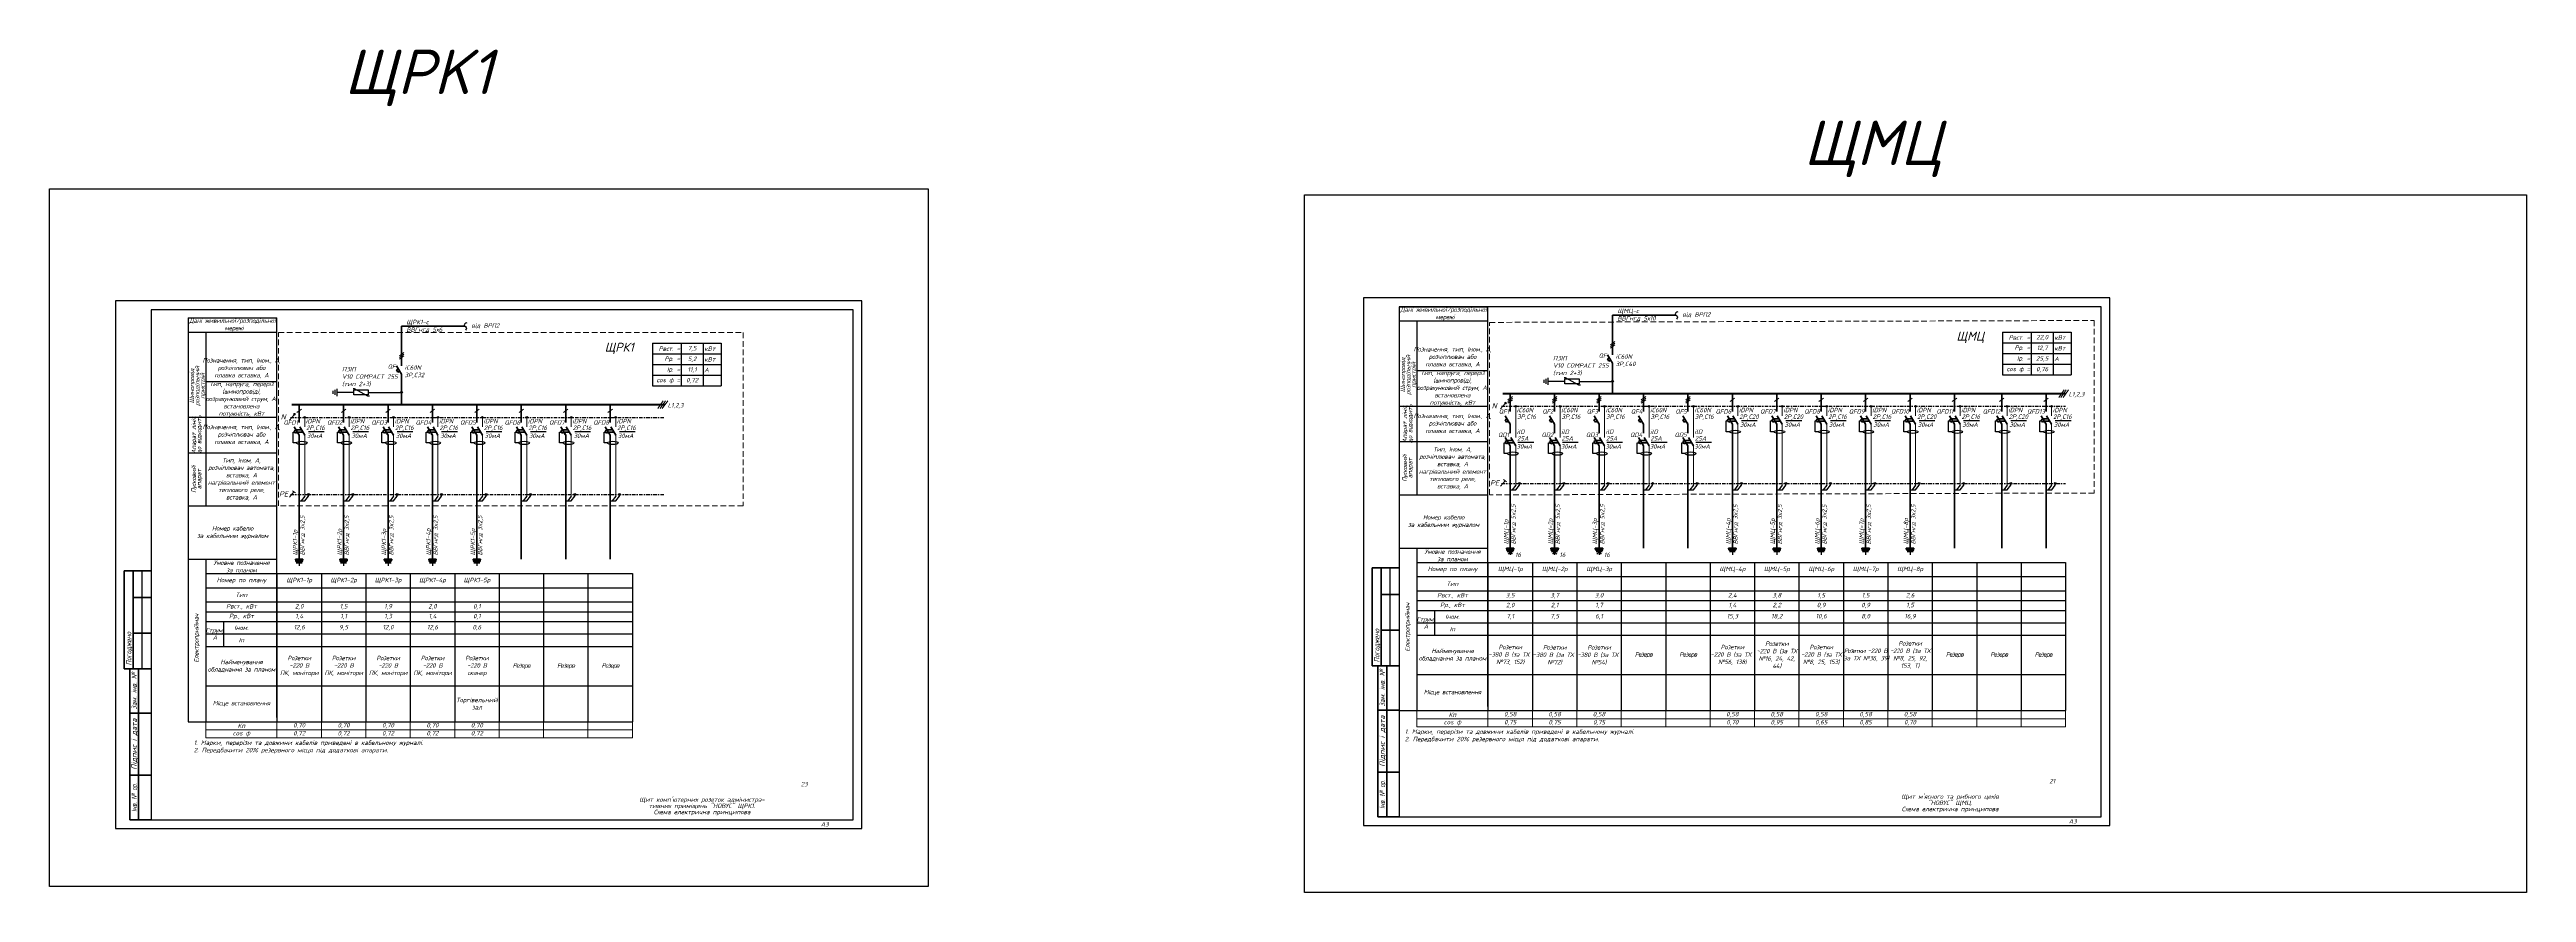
# Model space of a CAD drawing. Header units: millimetres. Extents: x -122434 to 1506205, y -201405 to 386015.
# Drawn here: x 76210 to 215582, y 727 to 48170 of the extents above; entities that cross this region are included whole.
import ezdxf
from ezdxf.enums import TextEntityAlignment as Align

# ---------------------------------------------------------------- set-up
doc = ezdxf.new("R2010")
doc.units = ezdxf.units.MM
doc.linetypes.add('DASHDOTX2', pattern=[2, 1, -0.5, 0, -0.5])
doc.linetypes.add('DASHED', pattern=[9.525, 6.35, -3.175])
doc.layers.get('Defpoints').update_dxf_attribs({"color": 4})
doc.layers.add('Рамка внешняя', color=4, linetype='Continuous', lineweight=30, plot=False)
doc.layers.add('Схема', color=7, linetype='Continuous')
doc.styles.add('GOST 2.304', font='isocpeui.ttf')
doc.styles.add('ICO', font='isocpeui.ttf')
doc.styles.add('ГОСТ 2.304', font='isocpeui.ttf')
doc.styles.add('СГЕНЕРИР_СТИЛЬ_7', font='isocpeui.ttf')

# ---------------------------------------------------------------- blocks, each defined once
blk = doc.blocks.new('*T24')
at = {"color": 0, "linetype": 'ByBlock', "lineweight": -2, "transparency": 16777216}
for p, q in [((0, 0), (24000, 0)), ((0, 0), (0, -8340)), ((4000, 0), (4000, -8340)), ((6500, 0), (6500, -8340)), ((9000, 0), (9000, -8340)), ((11500, 0), (11500, -8340)), ((14000, 0), (14000, -8340)), ((16500, 0), (16500, -8340)), ((19000, 0), (19000, -8340)), ((21500, 0), (21500, -8340)), ((24000, 0), (24000, -8340)), ((0, -800), (24000, -800)), ((0, -1600), (24000, -1600)), ((0, -2150), (24000, -2150)), ((0, -2700), (24000, -2700)), ((0, -3400), (24000, -3400)), ((0, -4100), (24000, -4100)), ((0, -6315), (24000, -6315)), ((0, -8340), (24000, -8340))]:
    blk.add_line(p, q, dxfattribs=at)
at = {"layer": 'Defpoints', "color": 8, "linetype": 'ByBlock', "lineweight": 0, "transparency": 16777216}
for p, q in [((0, -8340), (0, -9247)), ((4000, -8340), (4000, -9247)), ((6500, -8340), (6500, -9247)), ((9000, -8340), (9000, -9247)), ((11500, -8340), (11500, -9247)), ((14000, -8340), (14000, -9247)), ((16500, -8340), (16500, -9247)), ((19000, -8340), (19000, -9247)), ((21500, -8340), (21500, -9247)), ((24000, -8340), (24000, -9247)), ((0, -8794), (24000, -8794)), ((0, -9247), (24000, -9247))]:
    blk.add_line(p, q, dxfattribs=at)
at = {"color": 0, "transparency": 16777216, "char_height": 250, "attachment_point": 5, "style": 'ГОСТ 2.304'}
for s, insert, width in [('Номер по плану', (2000, -400), 3880), ('Тип', (2000, -1200), 3880), ('ЩРК1-1р', (5250, -400), 2380), ('ЩРК1-2р', (7750, -400), 2380), ('ЩРК1-3р', (10250, -400), 2380), ('ЩРК1-4р', (12750, -400), 2380), ('ЩРК1-5р', (15250, -400), 2380), ('Рвст., кВт', (2000, -1875), 3880), ('Рр., кВт', (2000, -2425), 3880), ('2,0', (5250, -1875), 2380), ('1,5', (7750, -1875), 2380), ('1,9', (10250, -1875), 2380), ('2,0', (12750, -1875), 2380), ('0,1', (15250, -1875), 2380), ('Іном.', (2000, -3050), 3880), ('Іп', (2000, -3750), 3880), ('12,6', (5250, -3050), 2380), ('9,5', (7750, -3050), 2380), ('12,0', (10250, -3050), 2380), ('12,6', (12750, -3050), 2380), ('0,6', (15250, -3050), 2380), ('{\\T0.95;\\C7;Найменування обладнання за планом}', (2000, -5208), 3880), ('{\\T0.95;\\C7;Розетки \\P~220 В\\PПК, монітори}', (5250, -5208), 2380), ('{\\T0.95;\\C7;Розетки \\P~220 В\\PПК, монітори}', (7750, -5208), 2380), ('{\\T0.95;\\C7;Розетки \\P~220 В\\PПК, монітори}', (10250, -5208), 2380), ('{\\T0.95;\\C7;Розетки \\P~220 В\\PПК, монітори}', (12750, -5208), 2380), ('{\\T0.95;\\C7;Розетки \\P~220 В\\Pсканер}', (15250, -5208), 2380), ('{\\T0.85;\\C7;Резерв}', (17750, -5208), 2380), ('{\\T0.85;\\C7;Резерв}', (20250, -5208), 2380), ('{\\T0.85;\\C7;Резерв}', (22750, -5208), 2380), ('{\\T0.95;\\C7;Місце встановлення}', (2000, -7328), 3880), ('Торгівельний зал', (15250, -7328), 2380)]:
    blk.add_mtext(s, dxfattribs=dict(at, insert=insert, width=width))
at = {"color": 7, "true_color": 0xffffff, "transparency": 16777216, "char_height": 250, "attachment_point": 5, "style": 'ГОСТ 2.304'}
for s, insert, width in [('1,4', (5250, -2425), 2380), ('1,1', (7750, -2425), 2380), ('1,3', (10250, -2425), 2380), ('1,4', (12750, -2425), 2380), ('0,1', (15250, -2425), 2380), ('cos ф', (2000, -9020), 3880), ('Кп', (2000, -8567), 3880), ('0,70', (5250, -8567), 2380), ('0,72', (5250, -9020), 2380), ('0,70', (7750, -8567), 2380), ('0,72', (7750, -9020), 2380), ('0,70', (10250, -8567), 2380), ('0,72', (10250, -9020), 2380), ('0,70', (12750, -8567), 2380), ('0,72', (12750, -9020), 2380), ('0,70', (15250, -8567), 2380), ('0,72', (15250, -9020), 2380)]:
    blk.add_mtext(s, dxfattribs=dict(at, insert=insert, width=width))
blk = doc.blocks.new('*T25')
at = {"color": 0, "linetype": 'ByBlock', "lineweight": -2, "transparency": 16777216}
for p, q in [((0, 0), (3860, 0)), ((0, 0), (0, -2400)), ((1600, 0), (1600, -2400)), ((2850, 0), (2850, -2400)), ((3860, 0), (3860, -2400)), ((0, -600), (3860, -600)), ((0, -1200), (3860, -1200)), ((0, -1800), (3860, -1800)), ((0, -2400), (1600, -2400)), ((2850, -2400), (3860, -2400))]:
    blk.add_line(p, q, dxfattribs=at)
at = {"color": 0, "lineweight": -2, "transparency": 16777216}
blk.add_line((1600, -2400), (2850, -2400), dxfattribs=at)
at = {"color": 0, "transparency": 16777216, "char_height": 250, "style": 'ГОСТ 2.304'}
for s, insert, width, attachment_point in [('Рвст. =', (1540, -300), 1480, 6), ('Рр. =', (1540, -900), 1480, 6), ('Ір. =', (1540, -1500), 1480, 6), ('5,2', (2225, -900), 1130, 5), ('11,1', (2225, -1500), 1130, 5), ('7,5', (2225, -300), 1130, 5), ('А', (2910, -1500), 890, 4), ('кВт', (2910, -300), 890, 4), ('кВт', (2910, -900), 890, 4), ('сos ф =', (1540, -2100), 1480, 6), ('0,72', (2225, -2100), 1130, 5)]:
    blk.add_mtext(s, dxfattribs=dict(at, insert=insert, width=width, attachment_point=attachment_point))
blk = doc.blocks.new('*U159')
at = {"color": 0, "lineweight": 40}
for p, q in [((0, 0), (0, -1005)), ((0, -1720), (-280, -1240)), ((311, -1720), (31, -1240)), ((-284, -1468), (-180, -1408)), ((-204, -1607), (-284, -1468)), ((-100, -1547), (-204, -1607)), ((-181, -1409), (130, -1409)), ((-100, -1547), (210, -1547))]:
    blk.add_line(p, q, dxfattribs=at)
at = {"color": 0, "lineweight": 13}
blk.add_line((-124, -441), (124, -256), dxfattribs=at)
at = {"color": 0, "lineweight": 9}
for p, q in [((311, -711), (311, -1240)), ((311, -2461), (311, -1720)), ((311, -2941), (311, -2461)), ((311, -5151), (311, -2941))]:
    blk.add_line(p, q, dxfattribs=at)
at = {"lineweight": 40}
for p, q in [((0, -1720), (0, -2226)), ((0, -2226), (0, -2941)), ((0, -2941), (0, -4529))]:
    blk.add_line(p, q, dxfattribs=at)
blk.add_line((516, -1512), (1402, -1512))
at = {"color": 0}
blk.add_lwpolyline([(-151, -2149), (-346, -2149), (-346, -1537), (-244, -1537)], dxfattribs=at)
blk.add_circle((311, -711), 46.3, dxfattribs=at)
blk.add_ellipse((153, -2149), major_axis=(-304, 0), ratio=0.2933597, dxfattribs=at)
at = {"color": 0, "lineweight": 40}
blk.add_point((-37, -1659), dxfattribs=at)
at = {"style": 'ГОСТ 2.304'}
blk.add_attdef('QF', text='', height=250, dxfattribs=at).set_placement((-61, -997), align=Align.MIDDLE_RIGHT)
at = {"lineweight": 50, "style": 'ГОСТ 2.304'}
for tag, p in [('CURRENT', (391, -1419)), ('ТYPE', (369, -1046)), ('D_CURRENT', (432, -1871))]:
    blk.add_attdef(tag, p, '', height=250, dxfattribs=at)
blk = doc.blocks.new('*U4')
h = blk.add_hatch(color=256)
h.dxf.hatch_style = 1
h.paths.add_polyline_path([(175, 0, 1), (-175, 0)])
at = {"color": 0, "linetype": 'Continuous', "lineweight": 30}
for p, q in [((175, 0), (-175, 0)), ((140, 175), (-140, 175)), ((0, 175), (0, 315)), ((0, 175), (0, 315)), ((0, 175), (0, 315))]:
    blk.add_line(p, q, dxfattribs=at)
blk.add_arc((0, 0), 175, 0, 180, dxfattribs=at)
blk = doc.blocks.new('*U8')
at = {"lineweight": 40}
for p, q in [((4.9, 90), (4.9, 145)), ((4.9, 145), (19.9, 145)), ((9.9, 145), (9.9, 90)), ((9.9, 130), (19.9, 130)), ((9.9, 110), (19.9, 110)), ((19.9, 90), (4.9, 90))]:
    blk.add_line(p, q, dxfattribs=at)
at = {"lineweight": 25}
blk.add_line((14.9, 90), (14.9, 145), dxfattribs=at)
at = {"linetype": 'Continuous', "lineweight": 60}
for p, q in [((8, 5), (8, 90)), ((8, 90), (20, 90)), ((13, 5), (13, 90)), ((8, 65), (20, 65)), ((8, 30), (20, 30)), ((20, 5), (8, 5))]:
    blk.add_line(p, q, dxfattribs=at)
at = {"lineweight": 30, "ltscale": 100}
blk.add_lwpolyline([(20, 5), (415, 5), (415, 292), (20, 292)], close=True, dxfattribs=at)
at = {"layer": 'Рамка внешняя', "ltscale": 100}
blk.add_lwpolyline([(0, 0), (420, 0), (420, 297), (0, 297)], close=True, dxfattribs=at)
at = {"linetype": 'Continuous', "lineweight": 25, "style": 'СГЕНЕРИР_СТИЛЬ_7'}
for s, width, p in [('Погоджено', 0.8, (7.4, 101.3)), ('Зам. інв. №', 0.8, (10.5, 77.5)), ('Інв. № ор.', 0.7, (10.5, 17.5))]:
    blk.add_text(s, height=3, rotation=90, dxfattribs=dict(at, width=width)).set_placement(p, align=Align.MIDDLE_CENTER)
blk.add_text('Підпис і дата', height=3, rotation=90, dxfattribs=at).set_placement((10.5, 47.5), align=Align.MIDDLE_CENTER)
at = {"layer": 'Схема', "linetype": 'Continuous', "style": 'ГОСТ 2.304'}
blk.add_text('А3', height=2.5, dxfattribs=at).set_placement((396.8, 1.2))
blk = doc.blocks.new('*T26')
at = {"color": 0, "linetype": 'ByBlock', "lineweight": -2, "transparency": 16777216}
for p, q in [((0, 0), (36500, 0)), ((0, 0), (0, -8340)), ((4000, 0), (4000, -8340)), ((6500, 0), (6500, -8340)), ((9000, 0), (9000, -8340)), ((11500, 0), (11500, -8340)), ((14000, 0), (14000, -8340)), ((16500, 0), (16500, -8340)), ((19000, 0), (19000, -8340)), ((21500, 0), (21500, -8340)), ((24000, 0), (24000, -8340)), ((26500, 0), (26500, -8340)), ((29000, 0), (29000, -8340)), ((31500, 0), (31500, -8340)), ((34000, 0), (34000, -8340)), ((36500, 0), (36500, -8340)), ((0, -800), (36500, -800)), ((0, -1600), (36500, -1600)), ((0, -2150), (36500, -2150)), ((0, -2700), (36500, -2700)), ((0, -3400), (36500, -3400)), ((0, -4100), (36500, -4100)), ((0, -6315), (36500, -6315)), ((0, -8340), (36500, -8340))]:
    blk.add_line(p, q, dxfattribs=at)
at = {"layer": 'Defpoints', "color": 8, "linetype": 'ByBlock', "lineweight": 0, "transparency": 16777216}
for p, q in [((0, -8340), (0, -9247)), ((4000, -8340), (4000, -9247)), ((6500, -8340), (6500, -9247)), ((9000, -8340), (9000, -9247)), ((11500, -8340), (11500, -9247)), ((14000, -8340), (14000, -9247)), ((16500, -8340), (16500, -9247)), ((19000, -8340), (19000, -9247)), ((21500, -8340), (21500, -9247)), ((24000, -8340), (24000, -9247)), ((26500, -8340), (26500, -9247)), ((29000, -8340), (29000, -9247)), ((31500, -8340), (31500, -9247)), ((34000, -8340), (34000, -9247)), ((36500, -8340), (36500, -9247)), ((0, -8794), (36500, -8794)), ((0, -9247), (36500, -9247))]:
    blk.add_line(p, q, dxfattribs=at)
at = {"color": 0, "transparency": 16777216, "char_height": 250, "attachment_point": 5, "style": 'ГОСТ 2.304'}
for s, insert, width in [('Номер по плану', (2000, -400), 3880), ('Тип', (2000, -1200), 3880), ('ЩМЦ-1р', (5250, -400), 2380), ('ЩМЦ-2р', (7750, -400), 2380), ('ЩМЦ-3р', (10250, -400), 2380), ('ЩМЦ-4р', (17750, -400), 2380), ('ЩМЦ-5р', (20250, -400), 2380), ('ЩМЦ-6р', (22750, -400), 2380), ('ЩМЦ-7р', (25250, -400), 2380), ('ЩМЦ-8р', (27750, -400), 2380), ('Рвст., кВт', (2000, -1875), 3880), ('Рр., кВт', (2000, -2425), 3880), ('3,5', (5250, -1875), 2380), ('3,7', (7750, -1875), 2380), ('3,0', (10250, -1875), 2380), ('2,4', (17750, -1875), 2380), ('3,8', (20250, -1875), 2380), ('{\\C256;1,5}', (22750, -1875), 2380), ('1,5', (25250, -1875), 2380), ('{\\C256;2,6}', (27750, -1875), 2380), ('Іном.', (2000, -3050), 3880), ('Іп', (2000, -3750), 3880), ('7,1', (5250, -3050), 2380), ('7,5', (7750, -3050), 2380), ('6,1', (10250, -3050), 2380), ('15,3', (17750, -3050), 2380), ('18,2', (20250, -3050), 2380), ('10,6', (22750, -3050), 2380), ('8,0', (25250, -3050), 2380), ('16,9', (27750, -3050), 2380), ('{\\T0.95;\\C7;Найменування обладнання за планом}', (2000, -5208), 3880), ('{\\T0.95;\\C7;Розетки \\P~380 В (за ТХ  №73, 152)}', (5250, -5208), 2380), ('{\\T0.95;\\C7;Розетки \\P~380 В (за ТХ  №72)}', (7750, -5208), 2380), ('{\\T0.95;\\C7;Розетки \\P~380 В (за ТХ  №54)}', (10250, -5208), 2380), ('{\\T0.85;\\C7;Резерв}', (12750, -5208), 2380), ('{\\T0.85;\\C7;Резерв}', (15250, -5208), 2380), ('{\\T0.95;\\C7;Розетки \\P~220 В (за ТХ  №56, 138)}', (17750, -5208), 2380), ('{\\T0.95;\\C7;Розетки \\P~220 В (за ТХ №16, 24, 42, 44)}', (20250, -5208), 2380), ('{\\T0.95;\\C7;Розетки \\P~220 В (за ТХ №8, 25, 153)}', (22750, -5208), 2380), ('{\\T0.85;\\C7;Розетки \\T0.95;~220 В \\T0.85; \\T0.95;(за ТХ №36, 39)}', (25250, -5208), 2380), ('{\\T0.95;\\C7;Розетки \\P~220 В (за ТХ №8, 25, 92, 153, Т)}', (27750, -5208), 2380), ('{\\T0.85;\\C7;Резерв}', (30250, -5208), 2380), ('{\\T0.85;\\C7;Резерв}', (32750, -5208), 2380), ('{\\T0.85;\\C7;Резерв}', (35250, -5208), 2380), ('{\\T0.95;\\C7;Місце встановлення}', (2000, -7328), 3880)]:
    blk.add_mtext(s, dxfattribs=dict(at, insert=insert, width=width))
at = {"color": 7, "true_color": 0xffffff, "transparency": 16777216, "char_height": 250, "attachment_point": 5, "style": 'ГОСТ 2.304'}
for s, insert, width in [('2,0', (5250, -2425), 2380), ('2,1', (7750, -2425), 2380), ('1,7', (10250, -2425), 2380), ('1,4', (17750, -2425), 2380), ('2,2', (20250, -2425), 2380), ('0,9', (22750, -2425), 2380), ('0,9', (25250, -2425), 2380), ('1,5', (27750, -2425), 2380), ('cos ф', (2000, -9020), 3880), ('Кп', (2000, -8567), 3880), ('0,58', (5250, -8567), 2380), ('0,75', (5250, -9020), 2380), ('0,58', (7750, -8567), 2380), ('0,75', (7750, -9020), 2380), ('0,58', (10250, -8567), 2380), ('0,75', (10250, -9020), 2380), ('0,58', (17750, -8567), 2380), ('0,70', (17750, -9020), 2380), ('0,58', (20250, -8567), 2380), ('0,95', (20250, -9020), 2380), ('0,58', (22750, -8567), 2380), ('0,65', (22750, -9020), 2380), ('0,58', (25250, -8567), 2380), ('0,85', (25250, -9020), 2380), ('0,58', (27750, -8567), 2380), ('0,70', (27750, -9020), 2380)]:
    blk.add_mtext(s, dxfattribs=dict(at, insert=insert, width=width))
blk = doc.blocks.new('*T27')
at = {"color": 0, "linetype": 'ByBlock', "lineweight": -2, "transparency": 16777216}
for p, q in [((0, 0), (3860, 0)), ((0, 0), (0, -2400)), ((1600, 0), (1600, -2400)), ((2850, 0), (2850, -2400)), ((3860, 0), (3860, -2400)), ((0, -600), (3860, -600)), ((0, -1200), (3860, -1200)), ((0, -1800), (3860, -1800)), ((0, -2400), (1600, -2400)), ((2850, -2400), (3860, -2400))]:
    blk.add_line(p, q, dxfattribs=at)
at = {"color": 0, "lineweight": -2, "transparency": 16777216}
blk.add_line((1600, -2400), (2850, -2400), dxfattribs=at)
at = {"color": 0, "transparency": 16777216, "char_height": 250, "style": 'ГОСТ 2.304'}
for s, insert, width, attachment_point in [('Рвст. =', (1540, -300), 1480, 6), ('Рр. =', (1540, -900), 1480, 6), ('Ір. =', (1540, -1500), 1480, 6), ('25,5', (2225, -1500), 1130, 5), ('22,0', (2225, -300), 1130, 5), ('12,7', (2225, -900), 1130, 5), ('А', (2910, -1500), 890, 4), ('кВт', (2910, -300), 890, 4), ('кВт', (2910, -900), 890, 4), ('сos ф =', (1540, -2100), 1480, 6), ('0,76', (2225, -2100), 1130, 5)]:
    blk.add_mtext(s, dxfattribs=dict(at, insert=insert, width=width, attachment_point=attachment_point))
blk = doc.blocks.new('*U162')
at = {"color": 0, "lineweight": 40}
for p, q in [((0, 0), (0, -1005)), ((0, -1720), (-280, -1240)), ((-284, -1468), (-180, -1408)), ((-204, -1607), (-284, -1468)), ((-284, -2690), (-180, -2630)), ((-204, -2828), (-284, -2690)), ((0, -2941), (-280, -2461)), ((-100, -1547), (-204, -1607)), ((-100, -2768), (-204, -2828)), ((-181, -2631), (130, -2631)), ((-100, -2768), (210, -2768)), ((311, -2941), (31, -2461))]:
    blk.add_line(p, q, dxfattribs=at)
at = {"color": 0, "lineweight": 13}
for p, q in [((-124, -348), (124, -163)), ((-124, -441), (124, -256)), ((-124, -533), (124, -348))]:
    blk.add_line(p, q, dxfattribs=at)
at = {"color": 0, "lineweight": 9}
for p, q in [((311, -711), (311, -1240)), ((311, -1240), (311, -1720)), ((311, -2461), (311, -1720)), ((311, -5151), (311, -2941))]:
    blk.add_line(p, q, dxfattribs=at)
at = {"lineweight": 40}
for p, q in [((0, -1720), (0, -2226)), ((0, -2941), (0, -4529))]:
    blk.add_line(p, q, dxfattribs=at)
blk.add_line((439, -2733), (1325, -2733))
at = {"color": 0}
blk.add_lwpolyline([(-151, -3371), (-346, -3371), (-346, -2759), (-244, -2759)], dxfattribs=at)
blk.add_circle((311, -711), 46.3, dxfattribs=at)
blk.add_ellipse((153, -3371), major_axis=(-304, 0), ratio=0.2933597, dxfattribs=at)
at = {"color": 0, "lineweight": 40}
blk.add_point((-37, -1659), dxfattribs=at)
at = {"style": 'ГОСТ 2.304'}
for tag, p in [('QF', (-61, -997)), ('Q', (-66, -2313))]:
    blk.add_attdef(tag, text='', height=250, dxfattribs=at).set_placement(p, align=Align.MIDDLE_RIGHT)
at = {"lineweight": 50, "style": 'ГОСТ 2.304'}
for tag, p in [('CURRENT', (391, -1419)), ('ТYPE', (369, -1046)), ('Q_ТYPE', (369, -2267)), ('Q_CURRENT', (391, -2641)), ('QD_CURRENT', (355, -3093))]:
    blk.add_attdef(tag, p, '', height=250, dxfattribs=at)
blk = doc.blocks.new('*U3')
h = blk.add_hatch(color=256)
h.dxf.hatch_style = 1
h.paths.add_polyline_path([(175, 0, 1), (-175, 0)])
at = {"color": 0, "linetype": 'Continuous', "lineweight": 30}
for p, q in [((175, 0), (-175, 0)), ((140, 175), (-140, 175)), ((0, 175), (0, 315)), ((0, 175), (0, 315)), ((0, 175), (0, 315)), ((0, 175), (0, 0))]:
    blk.add_line(p, q, dxfattribs=at)
at = {"lineweight": 30}
for q in [(-99, 274), (99, 274)]:
    blk.add_line((0, 175), q, dxfattribs=at)
at = {"color": 0, "linetype": 'Continuous', "lineweight": 30}
blk.add_arc((0, 0), 175, 0, 180, dxfattribs=at)

msp = doc.modelspace()

# ---------------------------------------------------------------- linework, layer by layer
at = {"ltscale": 200}
msp.add_line((152148, 33692), (157148, 33692), dxfattribs=at)
at = {"color": 7, "ltscale": 200}
for p, q in [((152148, 33692), (152148, 10962)), ((157148, 11202), (157148, 33692)), ((84006, 33070), (89006, 33070)), ((84006, 33070), (84006, 10340)), ((84006, 32270), (89006, 32270)), ((85006, 32270), (85006, 27480)), ((89006, 10580), (89006, 33070)), ((152148, 32892), (157148, 32892)), ((153148, 32892), (153148, 28102)), ((85006, 29480), (89006, 29480)), ((153148, 30102), (157148, 30102)), ((152148, 28102), (157148, 28102)), ((153148, 28102), (153148, 26102)), ((84006, 27480), (89006, 27480)), ((85006, 27480), (85006, 25480)), ((84006, 25480), (89006, 25480)), ((85006, 25480), (85006, 22480)), ((152148, 26102), (157148, 26102)), ((153148, 26102), (153148, 23102)), ((84006, 22480), (89006, 22480)), ((152148, 23102), (157148, 23102)), ((152148, 20102), (157148, 20102)), ((153148, 20102), (153148, 11202)), ((84006, 19480), (89006, 19480)), ((85006, 19480), (85006, 10580)), ((85006, 18680), (89006, 18680)), ((153148, 19302), (157148, 19302)), ((153148, 18502), (157148, 18502)), ((85006, 17880), (89006, 17880)), ((85006, 17080), (89006, 17080)), ((153148, 17702), (157148, 17702)), ((85006, 15980), (89006, 15980)), ((86006, 15980), (86006, 14580)), ((153148, 16602), (157148, 16602)), ((154148, 16602), (154148, 15202)), ((154148, 15902), (157148, 15902)), ((85006, 14580), (89006, 14580)), ((86006, 15280), (89006, 15280)), ((153148, 15202), (157148, 15202)), ((84006, 10340), (85006, 10340)), ((152148, 10962), (153148, 10962))]:
    msp.add_line(p, q, dxfattribs=at)
at = {"lineweight": 40, "ltscale": 200}
for p, q in [((96018, 32591), (99597, 32591)), ((96018, 32591), (96018, 30374)), ((164161, 33213), (167740, 33213)), ((158398, 24272), (158398, 20102)), ((160898, 24272), (160898, 20102)), ((163398, 24272), (163398, 20102)), ((165898, 24272), (165898, 20102)), ((168398, 24272), (168398, 20102)), ((170898, 24272), (170898, 20102)), ((173398, 24272), (173398, 20102)), ((175898, 24272), (175898, 20102)), ((178398, 24272), (178398, 20102)), ((180898, 24272), (180898, 20102)), ((183398, 24272), (183398, 20102)), ((186053, 24272), (186053, 20102)), ((188553, 24272), (188553, 20102)), ((90256, 23650), (90256, 19480)), ((92756, 23650), (92756, 19480)), ((95256, 23650), (95256, 19480)), ((97756, 23650), (97756, 19480)), ((100256, 23650), (100256, 19480)), ((102756, 23650), (102756, 19480)), ((105256, 23650), (105256, 19480)), ((107756, 23650), (107756, 19480))]:
    msp.add_line(p, q, dxfattribs=at)
at = {"color": 0, "lineweight": 40, "ltscale": 200}
for p, q in [((164161, 33213), (164161, 30996)), ((163877, 30768), (163981, 30828)), ((163957, 30629), (163877, 30768)), ((164161, 30516), (163881, 30996)), ((164061, 30689), (163957, 30629)), ((95734, 30146), (95838, 30206)), ((95814, 30007), (95734, 30146)), ((96018, 29894), (95738, 30374)), ((95918, 30067), (95814, 30007)), ((96018, 29894), (96018, 28179)), ((164161, 30516), (164161, 28801))]:
    msp.add_line(p, q, dxfattribs=at)
at = {"color": 0, "lineweight": 13, "ltscale": 200}
for p, q in [((95894, 30932), (96142, 31117)), ((95894, 30840), (96142, 31025)), ((95894, 30749), (96142, 30934)), ((164036, 31554), (164285, 31739)), ((164036, 31462), (164285, 31647)), ((164036, 31371), (164285, 31556))]:
    msp.add_line(p, q, dxfattribs=at)
at = {"color": 7, "lineweight": 30, "ltscale": 300}
for p, q in [((161480, 29495, 0), (160536, 29495, 0)), ((161519, 29696, 0), (161430, 29696, 0)), ((162269, 29282, 0), (161519, 29696, 0)), ((162358, 29282, 0), (162269, 29282, 0)), ((162280, 29495, 0), (164161, 29495, 0)), ((93337, 28873, 0), (92394, 28873, 0)), ((93376, 29074, 0), (93287, 29074, 0)), ((94126, 28660, 0), (93376, 29074, 0)), ((94216, 28660, 0), (94126, 28660, 0)), ((94137, 28873, 0), (96018, 28873, 0))]:
    msp.add_line(p, q, dxfattribs=at)
at = {"lineweight": 15, "ltscale": 200}
for p, q in [((110743, 28398), (110437, 27961)), ((110867, 28398), (110561, 27961)), ((110991, 28398), (110685, 27961)), ((189567, 29020), (189261, 28583)), ((189691, 29020), (189385, 28583)), ((189815, 29020), (189509, 28583))]:
    msp.add_line(p, q, dxfattribs=at)
at = {"color": 0, "linetype": 'DASHDOTX2', "ltscale": 200}
for p, q in [((157917, 28090), (189648, 28090)), ((89774, 27468), (110838, 27468)), ((157917, 23751), (189648, 23751)), ((89774, 23129), (110838, 23129))]:
    msp.add_line(p, q, dxfattribs=at)
at = {"color": 0, "ltscale": 200}
for p, q in [((158915, 23651), (158915, 23751)), ((161415, 23651), (161415, 23751)), ((163915, 23651), (163915, 23751)), ((166415, 23651), (166415, 23751)), ((168915, 23651), (168915, 23751)), ((171415, 23651), (171415, 23751)), ((173915, 23651), (173915, 23751)), ((176415, 23651), (176415, 23751)), ((178915, 23651), (178915, 23751)), ((181415, 23651), (181415, 23751)), ((183915, 23651), (183915, 23751)), ((186570, 23651), (186570, 23751)), ((189070, 23651), (189070, 23751)), ((90247, 22769), (90570, 22769)), ((90567, 23028), (90369, 22769)), ((90570, 22769), (90773, 23029)), ((90773, 23029), (90773, 23129)), ((92747, 22769), (93070, 22769)), ((93067, 23028), (92869, 22769)), ((93070, 22769), (93273, 23029)), ((93273, 23029), (93273, 23129)), ((95247, 22769), (95570, 22769)), ((95567, 23028), (95369, 22769)), ((95570, 22769), (95773, 23029)), ((95773, 23029), (95773, 23129)), ((97747, 22769), (98070, 22769)), ((98067, 23028), (97869, 22769)), ((98070, 22769), (98273, 23029)), ((98273, 23029), (98273, 23129)), ((100247, 22769), (100570, 22769)), ((100567, 23028), (100369, 22769)), ((100570, 22769), (100773, 23029)), ((100773, 23029), (100773, 23129)), ((102747, 22769), (103070, 22769)), ((103067, 23028), (102869, 22769)), ((103070, 22769), (103273, 23029)), ((103273, 23029), (103273, 23129)), ((105247, 22769), (105570, 22769)), ((105567, 23028), (105369, 22769)), ((105570, 22769), (105773, 23029)), ((105773, 23029), (105773, 23129)), ((107747, 22769), (108070, 22769)), ((108067, 23028), (107869, 22769)), ((108070, 22769), (108273, 23029)), ((108273, 23029), (108273, 23129)), ((158389, 23391), (158713, 23391)), ((158709, 23650), (158512, 23391)), ((158713, 23391), (158915, 23651)), ((160889, 23391), (161213, 23391)), ((161209, 23650), (161012, 23391)), ((161213, 23391), (161415, 23651)), ((163389, 23391), (163713, 23391)), ((163709, 23650), (163512, 23391)), ((163713, 23391), (163915, 23651)), ((165889, 23391), (166213, 23391)), ((166209, 23650), (166012, 23391)), ((166213, 23391), (166415, 23651)), ((168389, 23391), (168713, 23391)), ((168709, 23650), (168512, 23391)), ((168713, 23391), (168915, 23651)), ((170889, 23391), (171213, 23391)), ((171209, 23650), (171012, 23391)), ((171213, 23391), (171415, 23651)), ((173389, 23391), (173713, 23391)), ((173709, 23650), (173512, 23391)), ((173713, 23391), (173915, 23651)), ((175889, 23391), (176213, 23391)), ((176209, 23650), (176012, 23391)), ((176213, 23391), (176415, 23651)), ((178389, 23391), (178713, 23391)), ((178709, 23650), (178512, 23391)), ((178713, 23391), (178915, 23651)), ((180889, 23391), (181213, 23391)), ((181209, 23650), (181012, 23391)), ((181213, 23391), (181415, 23651)), ((183389, 23391), (183713, 23391)), ((183709, 23650), (183512, 23391)), ((183713, 23391), (183915, 23651)), ((186044, 23391), (186368, 23391)), ((186364, 23650), (186167, 23391)), ((186368, 23391), (186570, 23651)), ((188544, 23391), (188868, 23391)), ((188864, 23650), (188667, 23391)), ((188868, 23391), (189070, 23651))]:
    msp.add_line(p, q, dxfattribs=at)
at = {"color": 3}
for points in [[(76210, 40325), (125647, 40325), (125647, 1056), (76210, 1056)], [(146815, 39996), (215582, 39996), (215582, 727), (146815, 727)]]:
    msp.add_lwpolyline(points, close=True, dxfattribs=at)
at = {"linetype": 'DASHED', "lineweight": 18, "ltscale": 50}
for points in [[(89095, 32240), (115233, 32240), (115233, 22480), (89095, 22480)], [(157238, 32812), (191261, 32920), (191261, 23210), (157238, 23102)]]:
    msp.add_lwpolyline(points, close=True, dxfattribs=at)
at = {"color": 7, "lineweight": 30, "ltscale": 100, "elevation": 0}
for points in [[(160310, 29406), (160310, 29584)], [(160423, 29349), (160423, 29641)], [(160536, 29291), (160536, 29698)], [(92167, 28784), (92167, 28961)], [(92280, 28727), (92280, 29019)], [(92394, 28669), (92394, 29076)]]:
    msp.add_lwpolyline(points, dxfattribs=at)
for points in [[(161480, 29358), (161480, 29632), (162280, 29632), (162280, 29358)], [(93337, 28736), (93337, 29010), (94137, 29010), (94137, 28736)]]:
    msp.add_lwpolyline(points, close=True, dxfattribs=at)
at = {"color": 0, "lineweight": 40, "ltscale": 50, "const_width": 100}
for points in [[(89836, 28179), (110838, 28179)], [(157979, 28801), (189648, 28801)]]:
    msp.add_lwpolyline(points, dxfattribs=at)
at = {"lineweight": 20, "ltscale": 50}
for points in [[(158108, 28240), (157852, 27940)], [(89966, 27618), (89709, 27318)], [(158108, 23902), (157852, 23602)], [(158105, 23905), (158186, 23841), (158031, 23963)], [(89965, 23280), (89709, 22980)], [(89962, 23283), (90043, 23219), (89888, 23341)]]:
    msp.add_lwpolyline(points, dxfattribs=at)
at = {"lineweight": 9, "ltscale": 50, "const_width": 75}
for points in [[(158097, 28268, 1), (158172, 28268, 1)], [(89954, 27646, 1), (90029, 27646, 1)]]:
    msp.add_lwpolyline(points, format="xyb", close=True, dxfattribs=at)
at = {"color": 0}
for centre in [(164161, 29495, 0), (96018, 28873, 0), (158915, 23751), (161415, 23751), (163915, 23751), (166415, 23751), (168915, 23751), (171415, 23751), (173915, 23751), (176415, 23751), (178915, 23751), (181415, 23751), (183915, 23751), (186570, 23751), (189070, 23751), (90773, 23129), (93273, 23129), (95773, 23129), (98273, 23129), (100773, 23129), (103273, 23129), (105773, 23129), (108273, 23129)]:
    msp.add_circle(centre, 51.8, dxfattribs=at)
for points in [[(99687, 32789), (99543, 32666), (99671, 32486), (99607, 32379)], [(167830, 33411), (167686, 33288), (167814, 33108), (167750, 33001)]]:
    msp.add_spline(points, degree=3)

# ---------------------------------------------------------------- block references
at = {"xscale": 100, "yscale": 100, "zscale": 100}
for p in [(79923, 4322), (150148, 4492)]:
    msp.add_blockref('*U8', p, dxfattribs=at)
for name, p in [('*T27', (186107, 32256)), ('*T25', (110143, 31634)), ('*T24', (85006, 18680)), ('*T26', (153148, 19302))]:
    msp.add_blockref(name, p)
at = {"lineweight": 50}
for name, p, values in [('*U159', (90256, 28179), {'QF': 'QFD1', 'ТYPE': 'iDPN', 'CURRENT': '2P,C16', 'D_CURRENT': '30мА'}), ('*U159', (92756, 28179), {'QF': 'QFD2', 'ТYPE': 'iDPN', 'CURRENT': '2P,C16', 'D_CURRENT': '30мА'}), ('*U159', (95256, 28179), {'QF': 'QFD3', 'ТYPE': 'iDPN', 'CURRENT': '2P,C16', 'D_CURRENT': '30мА'}), ('*U159', (97756, 28179), {'QF': 'QFD4', 'ТYPE': 'iDPN', 'CURRENT': '2P,C16', 'D_CURRENT': '30мА'}), ('*U159', (100256, 28179), {'QF': 'QFD5', 'ТYPE': 'iDPN', 'CURRENT': '2P,C16', 'D_CURRENT': '30мА'}), ('*U159', (102756, 28179), {'QF': 'QFD6', 'ТYPE': 'iDPN', 'CURRENT': '2P,C16', 'D_CURRENT': '30мА'}), ('*U159', (105256, 28179), {'QF': 'QFD7', 'ТYPE': 'iDPN', 'CURRENT': '2P,C16', 'D_CURRENT': '30мА'}), ('*U159', (107756, 28179), {'QF': 'QFD8', 'ТYPE': 'iDPN', 'CURRENT': '2P,C16', 'D_CURRENT': '30мА'}), ('*U162', (158398, 28801), {'QF': 'QF1', 'ТYPE': 'iC60N', 'CURRENT': '3P,C16', 'Q': 'QD1', 'Q_ТYPE': 'ilD', 'Q_CURRENT': '25A', 'QD_CURRENT': '30мА'}), ('*U162', (160898, 28801), {'QF': 'QF2', 'ТYPE': 'iC60N', 'CURRENT': '3P,C16', 'Q': 'QD2', 'Q_ТYPE': 'ilD', 'Q_CURRENT': '25A', 'QD_CURRENT': '30мА'}), ('*U162', (163398, 28801), {'QF': 'QF3', 'ТYPE': 'iC60N', 'CURRENT': '3P,C16', 'Q': 'QD3', 'Q_ТYPE': 'ilD', 'Q_CURRENT': '25A', 'QD_CURRENT': '30мА'}), ('*U162', (165898, 28801), {'QF': 'QF4', 'ТYPE': 'iC60N', 'CURRENT': '3P,C16', 'Q': 'QD4', 'Q_ТYPE': 'ilD', 'Q_CURRENT': '25A', 'QD_CURRENT': '30мА'}), ('*U162', (168398, 28801), {'QF': 'QF5', 'ТYPE': 'iC60N', 'CURRENT': '3P,C16', 'Q': 'QD5', 'Q_ТYPE': 'ilD', 'Q_CURRENT': '25A', 'QD_CURRENT': '30мА'}), ('*U159', (170898, 28801), {'QF': 'QFD6', 'ТYPE': 'iDPN', 'CURRENT': '2P,C20', 'D_CURRENT': '30мА'}), ('*U159', (173398, 28801), {'QF': 'QFD7', 'ТYPE': 'iDPN', 'CURRENT': '2P,C20', 'D_CURRENT': '30мА'}), ('*U159', (175898, 28801), {'QF': 'QFD8', 'ТYPE': 'iDPN', 'CURRENT': '2P,C16', 'D_CURRENT': '30мА'}), ('*U159', (178398, 28801), {'QF': 'QFD9', 'ТYPE': 'iDPN', 'CURRENT': '2P,C16', 'D_CURRENT': '30мА'}), ('*U159', (180898, 28801), {'QF': 'QFD10', 'ТYPE': 'iDPN', 'CURRENT': '2P,C20', 'D_CURRENT': '30мА'}), ('*U159', (183398, 28801), {'QF': 'QFD11', 'ТYPE': 'iDPN', 'CURRENT': '2P,C16', 'D_CURRENT': '30мА'}), ('*U159', (186053, 28801), {'QF': 'QFD12', 'ТYPE': 'iDPN', 'CURRENT': '2P,C20', 'D_CURRENT': '30мА'}), ('*U159', (188553, 28801), {'QF': 'QFD13', 'ТYPE': 'iDPN', 'CURRENT': '2P,C16', 'D_CURRENT': '30мА'})]:
    msp.add_blockref(name, p, dxfattribs=at).add_auto_attribs(values)
at = {"xscale": -1.2, "yscale": 1.2, "zscale": 1.2, "rotation": 180}
for name, p in [('*U3', (158398, 20102)), ('*U3', (160898, 20102)), ('*U3', (163398, 20102)), ('*U4', (170898, 20102)), ('*U4', (173398, 20102)), ('*U4', (175898, 20102)), ('*U4', (178398, 20102)), ('*U4', (180898, 20102)), ('*U4', (90256, 19480)), ('*U4', (92756, 19480)), ('*U4', (95256, 19480)), ('*U4', (97756, 19480)), ('*U4', (100256, 19480))]:
    msp.add_blockref(name, p, dxfattribs=at)

# ---------------------------------------------------------------- texts
at = {"color": 3, "lineweight": 40, "style": 'GOST 2.304'}
for s, p in [('ЩРK1', (92789, 45662)), ('ЩМЦ', (174905, 41670))]:
    msp.add_text(s, height=2500, dxfattribs=at).set_placement(p)
at = {"color": 0, "lineweight": 40, "style": 'GOST 2.304'}
for s, p in [('ЩМЦ', (183509, 31789)), ('ЩРК1', (107446, 31167))]:
    msp.add_text(s, height=500, dxfattribs=at).set_placement(p)
at = {"color": 0, "lineweight": 9, "style": 'ICO'}
for s, height, p in [('L1,2,3', 243.1, (110994, 28026)), ('N', 300, (157358, 27972)), ('L1,2,3', 243.1, (189819, 28648)), ('N', 300, (89216, 27350)), ('PE', 300, (157265, 23633)), ('PE', 300, (89123, 23011))]:
    msp.add_text(s, height=height, dxfattribs=at).set_placement(p)
at = {"color": 7, "linetype": 'Continuous', "char_height": 250, "style": 'ГОСТ 2.304'}
for s, insert, width, attachment_point in [('{\\T0.95;Дані живильної/розподільної\\P мережі}', (154648, 33292), 5000, 5), ('{\\T0.95;Дані живильної/розподільної\\P мережі}', (86506, 32670), 5000, 5), ('{\\T0.95;Позначення, тип, Iном., А, розчіплювач або \\Pплавка вставка, А}', (87006, 30230), 4000, 5), ('{\\T0.95;Позначення, тип, Iном., А, розчіплювач або \\Pплавка вставка, А}', (155148, 30852), 4000, 5), ('{\\C256;ПЗІП\\PV10 COMPACT 255\\P(тип 2+3)}', (160805, 30374), 4000, 4), ('{\\T0.95;Тип, напруга, переріз (шинопровід), розрахунковий струм, А, встановлена \\Pпотужність, кВт}', (87006, 28480), 4000, 5), ('{\\C256;ПЗІП\\PV10 COMPACT 255\\P(тип 2+3)}', (92663, 29752), 4000, 4), ('{\\T0.95;Тип, напруга, переріз (шинопровід), розрахунковий струм, А, встановлена \\Pпотужність, кВт}', (155148, 29102), 4000, 5), ('{\\T0.95;Позначення, тип, Iном., А, розчіплювач або \\Pплавка вставка, А}', (87006, 26480), 4000, 5), ('{\\T0.95;Позначення, тип, Iном., А, розчіплювач або \\Pплавка вставка, А}', (155148, 27102), 4000, 5), ('{\\T0.95;Тип, Iном, А,\\Pрозчіплювач автомата,\\Pвставка, А\\Pнагрівальний елемент теплового реле,\\Pвставка, А}', (87006, 23980), 4000, 5), ('{\\T0.95;Тип, Iном, А,\\Pрозчіплювач автомата,\\Pвставка, А\\Pнагрівальний елемент теплового реле,\\Pвставка, А}', (155148, 24602), 4000, 5), ('{\\T0.95;Номер кабелю \\Pза кабельним журналом}', (86506, 20980), 5000, 5), ('{\\T0.95;Номер кабелю \\Pза кабельним журналом}', (154648, 21602), 5000, 5), ('{\\T0.95;Умовне позначення \\Pза планом}', (155148, 19702), 4000, 5), ('{\\C256;16}', (158664, 19734), 4000, 4), ('{\\C256;16}', (161164, 19734), 4000, 4), ('{\\C256;16}', (163664, 19734), 4000, 4), ('{\\T0.95;Умовне позначення \\Pза планом}', (87006, 19080), 4000, 5), ('{\\T0.95;Струм, А}', (85506, 15280), 1000, 5), ('{\\T0.95;Струм, А}', (153648, 15902), 1000, 5)]:
    msp.add_mtext(s, dxfattribs=dict(at, insert=insert, width=width, attachment_point=attachment_point))
at = {"linetype": 'Continuous', "char_height": 250, "width": 4000, "attachment_point": 4, "style": 'ГОСТ 2.304'}
for s, insert in [('{\\C7;ЩМЦ-с}', (164430, 33423)), ('\\pt3000;ВВГнгд 5х6', (96287, 32386)), ('{\\C7;ЩРК1-с}', (96287, 32801)), ('{\\C7;від ВРП2}', (99944, 32612)), ('\\pt3000;ВВГнгд 5х10', (164430, 33023)), ('{\\C7;від ВРП2}', (168086, 33234))]:
    msp.add_mtext(s, dxfattribs=dict(at, insert=insert))
at = {"color": 7, "linetype": 'Continuous', "char_height": 250, "attachment_point": 5, "rotation": 90, "line_spacing_factor": 0.72, "style": 'ГОСТ 2.304'}
for s, insert, width in [('{\\T0.95;Шинопровід\\Pрозподільний \\Pпристрій}', (152693, 29852), 3500), ('{\\T0.95;Шинопровід\\Pрозподільний \\Pпристрій}', (84550, 29230), 3500), ('{\\T0.95;Апарат лінії, що відходить}', (152648, 27102), 2000), ('{\\T0.95;Апарат лінії, що відходить}', (84506, 26480), 2000), ('{\\T0.95;Пусковий \\Pапарат}', (152648, 24602), 3000), ('{\\T0.95;Пусковий \\Pапарат}', (84506, 23980), 3000), ('{\\T0.95;Електроприймач}', (152648, 15652), 8900), ('{\\T0.95;Електроприймач}', (84506, 15030), 8900)]:
    msp.add_mtext(s, dxfattribs=dict(at, insert=insert, width=width))
at = {"color": 1, "linetype": 'Continuous', "char_height": 250, "attachment_point": 4, "style": 'ГОСТ 2.304'}
for s, insert, width in [('{\\C7;QF}', (163377, 30949), 562.36), ('{\\C7;iC60N\\P3P,C40}', (164331, 30655), 4000), ('{\\C7;QF}', (95234, 30327), 562.36), ('{\\C7;iC60N\\P3P,C32}', (96189, 30033), 4000)]:
    msp.add_mtext(s, dxfattribs=dict(at, insert=insert, width=width))
at = {"color": 7, "linetype": 'Continuous', "char_height": 250, "width": 4000, "attachment_point": 4, "rotation": 90, "style": 'ГОСТ 2.304'}
for s, insert in [('{\\C256;ЩМЦ-1р\\P\\H0.95833x;ВВГнгд 5x2,5}', (158398, 20323)), ('{\\C256;ЩМЦ-2р\\P\\H0.95833x;ВВГнгд 5x2,5}', (160898, 20323)), ('{\\C256;ЩМЦ-3р\\P\\H0.95833x;ВВГнгд 5x2,5}', (163398, 20323)), ('{\\C256;ЩМЦ-4р\\P\\H0.95833x;ВВГнгд 3x2,5}', (170898, 20323)), ('{\\C256;ЩМЦ-5р\\P\\H0.95833x;ВВГнгд 3x2,5}', (173398, 20323)), ('{\\C256;ЩМЦ-6р\\P\\H0.95833x;ВВГнгд 3x2,5}', (175898, 20323)), ('{\\C256;ЩМЦ-7р\\P\\H0.95833x;ВВГнгд 3x2,5}', (178398, 20323)), ('{\\C256;ЩМЦ-8р\\P\\H0.95833x;ВВГнгд 3x2,5}', (180898, 20323)), ('{\\C256;ЩРК1-1р\\P\\H0.95833x;ВВГнгд 3x2,5}', (90256, 19701)), ('{\\C256;ЩРК1-2р\\P\\H0.95833x;ВВГнгд 3x2,5}', (92756, 19701)), ('{\\C256;ЩРК1-3р\\P\\H0.95833x;ВВГнгд 3x2,5}', (95256, 19701)), ('{\\C256;ЩРК1-4р\\P\\H0.95833x;ВВГнгд 3x2,5}', (97756, 19701)), ('{\\C256;ЩРК1-5р\\P\\H0.95833x;ВВГнгд 3x2,5}', (100256, 19701))]:
    msp.add_mtext(s, dxfattribs=dict(at, insert=insert))
at = {"lineweight": 15, "char_height": 250, "width": 14539.48, "attachment_point": 1, "style": 'ГОСТ 2.304'}
for insert in [(152468, 9905), (84325, 9283)]:
    msp.add_mtext('{\\C7;1. Марки, перерізи та довжини кабелів приведені в кабельному журналі}.\\P{\\C7;2. Передбачити 20% резервного місця під додаткові апарати.}', dxfattribs=dict(at, insert=insert))
at = {"linetype": 'Continuous', "lineweight": 25, "char_height": 250, "attachment_point": 5, "line_spacing_factor": 0.84, "style": 'GOST 2.304'}
for s, insert, width in [('{\\C7;21}', (188898, 6992), 1500), ('{\\C7;Щит комп\'ютерних розеток адмінистра- тивних приміщень "НОВУС" ЩРК1. \\PСхема електрична принципова }', (112923, 5572), 7000), ('{\\C7;23}', (118673, 6822), 1500), ('{\\C7;Щит м\'ясного та рибного цехів \\P"НОВУС" ЩМЦ. \\PСхема електрична принципова }', (183148, 5742), 7000)]:
    msp.add_mtext(s, dxfattribs=dict(at, insert=insert, width=width))

doc.saveas('drawing.dxf')
